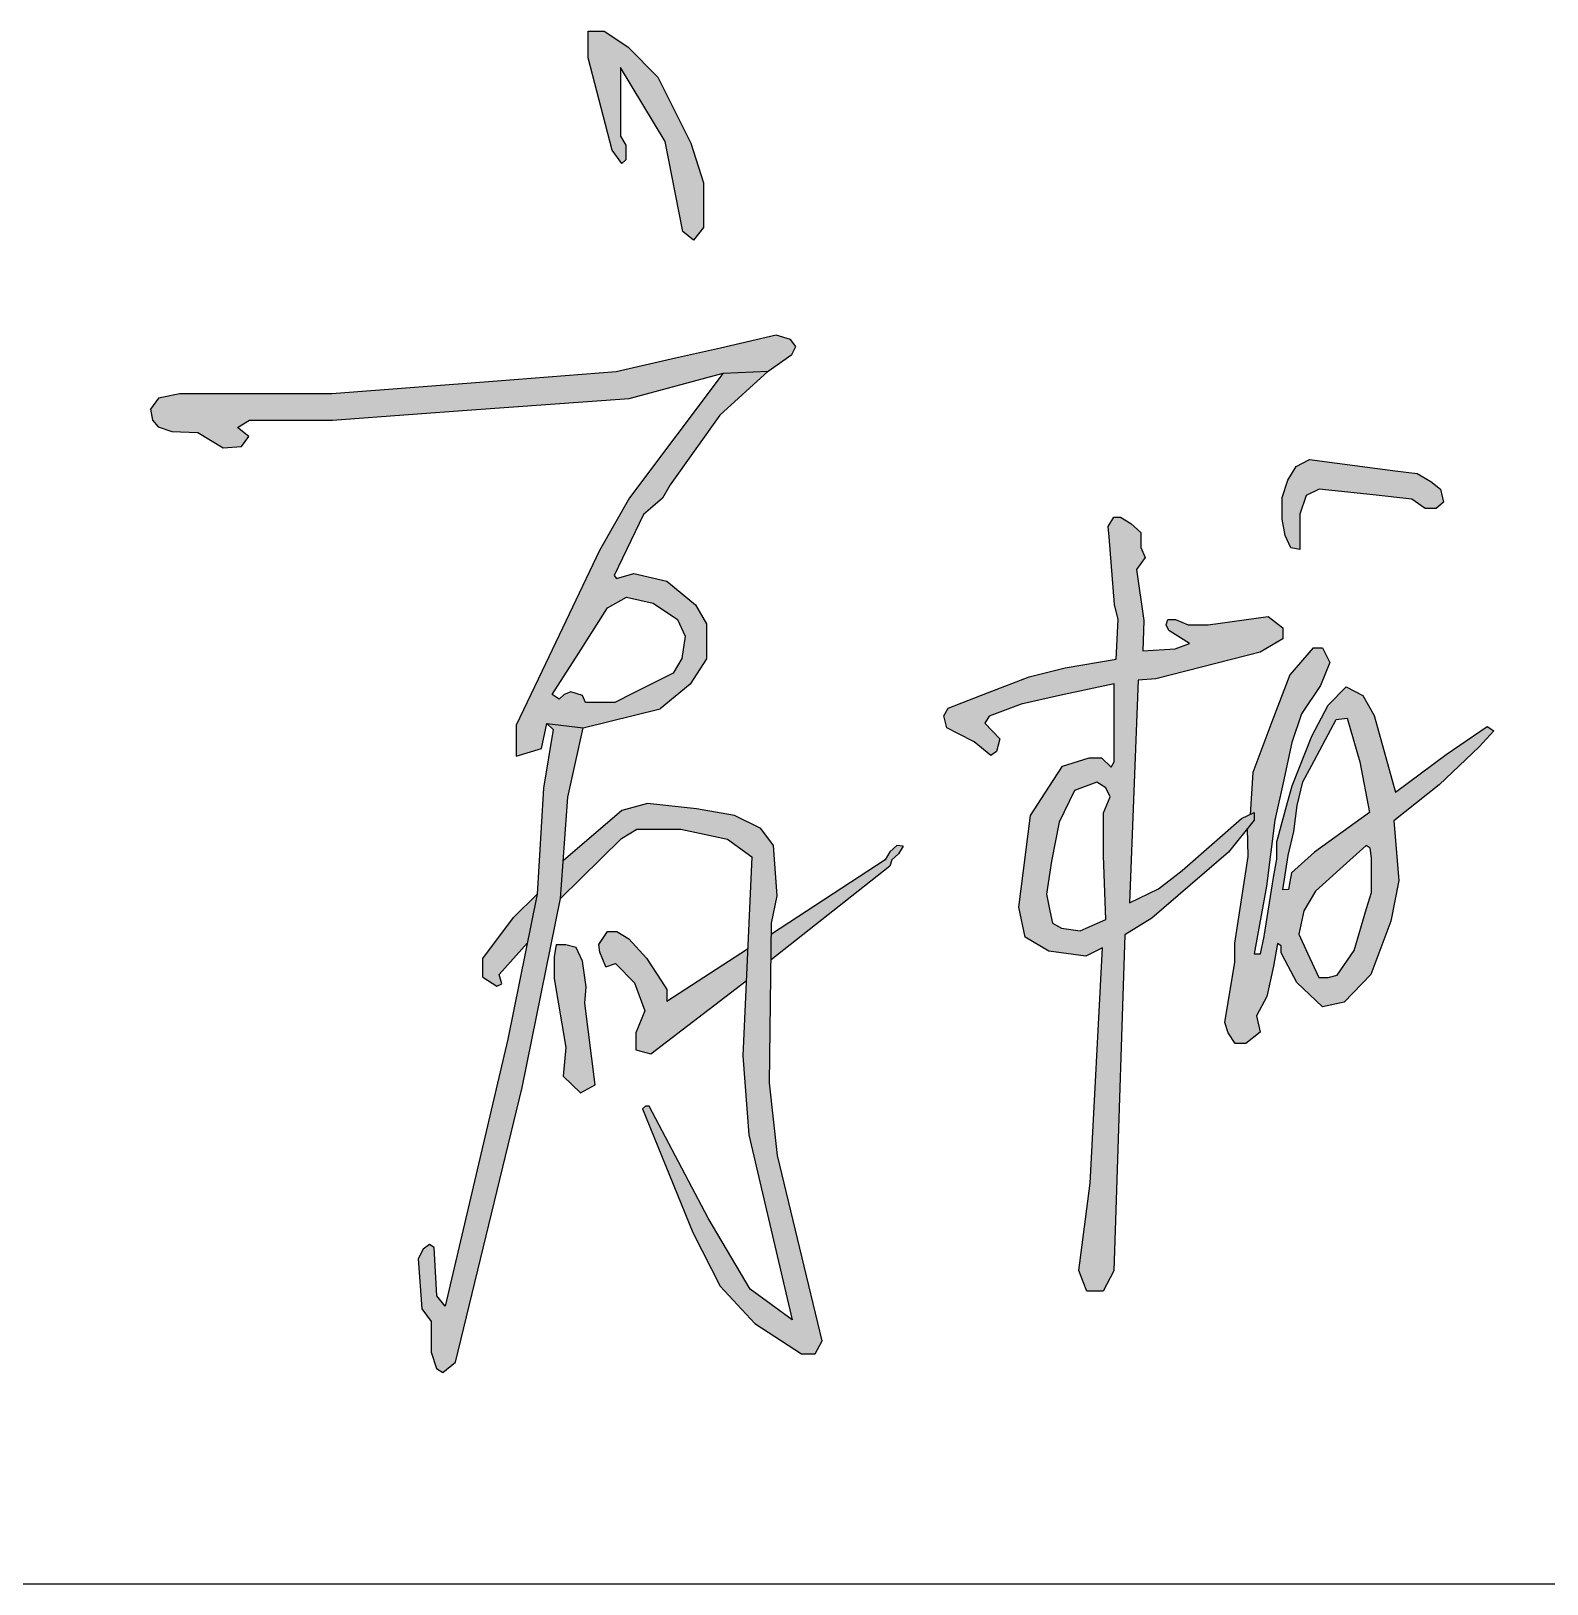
# Model space of a CAD drawing. Extents: x -417156 to 1571408, y 205758 to 1045562.
# Drawn here: x 1205350 to 1206962, y 910331 to 911983 of the extents above; entities that cross this region are included whole.
import ezdxf

# ---------------------------------------------------------------- set-up
doc = ezdxf.new("R2010")
doc.units = 0
doc.header["$LTSCALE"] = 1000
doc.header["$MEASUREMENT"] = 0
doc.layers.get('0').update_dxf_attribs({"linetype": 'CONTINUOUS'})
doc.layers.add('PUB_TITLE', color=4, linetype='CONTINUOUS')

msp = doc.modelspace()

# ---------------------------------------------------------------- hatches: boundary and pattern name
h = msp.add_hatch(color=256)
h.paths.add_polyline_path([(1205984.7, 911966), (1205959.5, 911982.6), (1205942.4, 911982.6), (1205942.4, 911954), (1205968, 911855.8), (1205978.3, 911841.7), (1205982.6, 911845.5), (1205982.6, 911851), (1205982.6, 911861.2), (1205977, 911871), (1205977, 911891.9), (1205977, 911943.9), (1206024.4, 911865.2), (1206043.1, 911769.4), (1206054.6, 911760.4), (1206065.4, 911773.8), (1206065.4, 911821.2), (1206051.8, 911863.5), (1206016.7, 911933.5)])
h.paths.add_polyline_path([(1206086, 911618.9), (1206133.9, 911620.9), (1206159.3, 911638.6), (1206163.3, 911647.3), (1206157.9, 911654.7), (1206142.6, 911659.1), (1206083.2, 911645.5), (1206035.4, 911634.6), (1205972.4, 911620.2), (1205845.9, 911610.4), (1205670, 911596.7), (1205508.1, 911596.7), (1205485.4, 911592.1), (1205477, 911580.6), (1205479, 911568.9), (1205485.2, 911561.6), (1205499.6, 911556.9), (1205527.4, 911555.7), (1205554.4, 911539.5), (1205573.9, 911540.9), (1205581.5, 911551.4), (1205569.7, 911560.9), (1205582.5, 911568.9), (1205670.5, 911568.9), (1205756.1, 911575.1), (1205814, 911579.3), (1205986.2, 911591.7)])
h.paths.add_polyline_path([(1206001.3, 911468.6), (1206008.9, 911475), (1206021.5, 911485.8), (1206029.9, 911500.2), (1206082.7, 911574.1), (1206133.9, 911620.9), (1206086, 911618.9), (1205986.6, 911486.3), (1205954.7, 911430.3), (1205897.2, 911309.6), (1205866, 911244.4), (1205866, 911211.5), (1205892.9, 911219.6), (1205898.5, 911246.2), (1205937.3, 911241.8), (1206019.2, 911261.9), (1206051, 911288.1), (1206068.4, 911315), (1206068.4, 911352.2), (1206056.8, 911372.5), (1206026.2, 911397.8), (1205991.3, 911405.7), (1205972.7, 911400.3), (1205970.2, 911403.7)])
h.paths.add_polyline_path([(1205983.4, 911380.5), (1206011.8, 911374.3), (1206037.5, 911356.7), (1206045.7, 911339.3), (1206042.3, 911315.5), (1206032.9, 911299.7), (1206012.5, 911289.5), (1205991, 911278.8), (1205970.8, 911268.7), (1205939.6, 911268.7), (1205936.7, 911276.1), (1205924.3, 911279.8), (1205916.9, 911277.2), (1205911.6, 911272.3), (1205904.3, 911277), (1205932.3, 911320.7), (1205963.3, 911369.2)], flags=16)
h.paths.add_polyline_path([(1205921, 911167.8), (1205937.3, 911241.8), (1205898.5, 911246.2), (1205905.2, 911239.8), (1205895.1, 911177.4), (1205888.3, 911064.7), (1205857.2, 910910.6), (1205790.6, 910626.5), (1205781.7, 910637.5), (1205778.7, 910688.9), (1205773.9, 910692.1), (1205767.1, 910687.3), (1205761.9, 910677), (1205765.5, 910623.7), (1205775.5, 910610.5), (1205775.5, 910577.7), (1205781.4, 910560.4), (1205787.9, 910556), (1205801.6, 910567.2), (1205872.4, 910859.2), (1205913, 911060)])
h.paths.add_polyline_path([(1206098.1, 911148.4), (1206057.8, 911155.7), (1206005.6, 911161.1), (1205978.2, 911153.8), (1205916, 911100.3), (1205913, 911060), (1205978, 911124), (1205994.5, 911133.9), (1206041, 911133.9), (1206090.6, 911123.1), (1206116.5, 911104.4), (1206107, 910892.9), (1206113.6, 910808.7), (1206159.4, 910612.1), (1206114.8, 910644.6), (1206070.2, 910720.4), (1206007.6, 910839.3), (1206003.7, 910839.5), (1206000.2, 910836.4), (1206054, 910704.9), (1206083, 910647.8), (1206119.8, 910608.1), (1206169.5, 910575.8), (1206183.9, 910575.8), (1206191.4, 910589.7), (1206144.1, 910786.9), (1206135.5, 910864.3), (1206137.7, 911034), (1206143.7, 911063.1), (1206139.8, 911116.6), (1206126.3, 911134.5)])
h.paths.add_polyline_path([(1205888.3, 911064.7), (1205863, 911040), (1205830.7, 910996.4), (1205830.7, 910976.4), (1205845.4, 910967.1), (1205850.8, 910969.5), (1205847.9, 910979.2), (1205859.9, 910992.7), (1205877.9, 911013)], flags=17)
h.paths.add_polyline_path([(1206110.6, 910972.5), (1206112.1, 911006.6), (1206026.3, 910950.9), (1206026.3, 910963.3), (1206020.7, 910972.1), (1206004.7, 910996.8), (1205985.9, 911017.3), (1205973, 911025.2), (1205963.3, 911025.2), (1205953.9, 911011.3), (1205954.8, 911003.1), (1205961.2, 910987.6), (1205971.5, 910991), (1205991.8, 910970.4), (1206003, 910940.7), (1205993.1, 910917.4), (1205993.1, 910899.3), (1206009.2, 910895)], flags=17)
h.paths.add_polyline_path([(1205939.1, 910948.9), (1205940.5, 910966.3), (1205936.5, 910993.4), (1205929.7, 911008), (1205918.9, 911011), (1205908.6, 911011), (1205906.4, 910998.6), (1205906.4, 910975), (1205918.8, 910901.7), (1205916.1, 910871.2), (1205934.4, 910853.6), (1205949.9, 910862.1)])
h.paths.add_polyline_path([(1206263.4, 911094.4), (1206265.6, 911101.2), (1206272.6, 911107.5), (1206277.5, 911115.7), (1206271, 911116.6), (1206263.6, 911109.9), (1206258.4, 911101.3), (1206137.5, 911022.2), (1206137.2, 910995)])
for color, points in [(250, [(1205984.7, 911966), (1205959.5, 911982.6), (1205942.4, 911982.6), (1205942.4, 911954), (1205968, 911855.8), (1205978.3, 911841.7), (1205982.6, 911845.5), (1205982.6, 911851), (1205982.6, 911861.2), (1205977, 911871), (1205977, 911891.9), (1205977, 911943.9), (1206024.4, 911865.2), (1206043.1, 911769.4), (1206054.6, 911760.4), (1206065.4, 911773.8), (1206065.4, 911821.2), (1206051.8, 911863.5), (1206016.7, 911933.5)]), (256, [(1205477, 911580.6), (1205479, 911568.9), (1205485.2, 911561.6), (1205499.6, 911556.9), (1205527.4, 911555.7), (1205554.4, 911539.5), (1205573.9, 911540.9), (1205581.5, 911551.4), (1205569.7, 911560.9), (1205582.5, 911568.9), (1205670.5, 911568.9), (1205756.1, 911575.1), (1205814, 911579.3), (1205986.2, 911591.7), (1206086, 911618.9), (1206133.9, 911620.9), (1206159.3, 911638.6), (1206163.3, 911647.3), (1206157.9, 911654.7), (1206142.6, 911659.1), (1206083.2, 911645.5), (1206035.4, 911634.6), (1205972.4, 911620.2), (1205845.9, 911610.4), (1205670, 911596.7), (1205508.1, 911596.7), (1205485.4, 911592.1)]), (250, [(1206838.9, 911503.6), (1206824.3, 911512), (1206800.8, 911515.1), (1206739.2, 911523.1), (1206709.8, 911527), (1206695.7, 911519.6), (1206686.7, 911504.9), (1206680.7, 911486.7), (1206680.7, 911463.4), (1206683.9, 911446.1), (1206689.8, 911432.9), (1206699.4, 911431.3), (1206699.4, 911451.6), (1206699.4, 911468.9), (1206706.1, 911488.6), (1206720, 911495.6), (1206777.6, 911489.3), (1206818.7, 911484.8), (1206832.8, 911474.9), (1206844.5, 911474.9), (1206852.3, 911481.5), (1206849, 911495.6)]), (256, [(1206680.7, 911463.4), (1206683.9, 911446.1), (1206689.8, 911432.9), (1206699.4, 911431.3), (1206699.4, 911451.6), (1206699.4, 911468.9), (1206706.1, 911488.6), (1206720, 911495.6), (1206777.6, 911489.3), (1206818.7, 911484.8), (1206832.8, 911474.9), (1206844.5, 911474.9), (1206852.3, 911481.5), (1206849, 911495.6), (1206838.9, 911503.6), (1206824.3, 911512), (1206800.8, 911515.1), (1206739.2, 911523.1), (1206709.8, 911527), (1206695.7, 911519.6), (1206686.7, 911504.9), (1206680.7, 911486.7)]), (256, [(1206137.5, 911022.2), (1206137.2, 910995), (1206263.4, 911094.4), (1206265.6, 911101.2), (1206272.6, 911107.5), (1206277.5, 911115.7), (1206271, 911116.6), (1206263.6, 911109.9), (1206258.4, 911101.3)])]:
    msp.add_hatch(color=color).paths.add_polyline_path(points)
h = msp.add_hatch(color=256)
h.paths.add_polyline_path([(1206525.9, 911410), (1206534.9, 911422.8), (1206530.4, 911433.3), (1206530.5, 911449.2), (1206519.6, 911458.8), (1206508.7, 911465.8), (1206501.7, 911465.8), (1206495.8, 911455.7), (1206496.7, 911444.7), (1206502.3, 911372.7), (1206506.2, 911356.9), (1206504.1, 911314.8), (1206450, 911305.6), (1206411.6, 911296), (1206367.4, 911278.9), (1206325.4, 911262.6), (1206320.7, 911254.5), (1206323.9, 911241.8), (1206336.4, 911235.4), (1206353.2, 911226.7), (1206370.8, 911212.3), (1206376.9, 911216.4), (1206380.5, 911229.9), (1206364.5, 911246.6), (1206369.2, 911254.2), (1206403.2, 911267), (1206444, 911275.9), (1206501.9, 911288.5), (1206501.9, 911205.4), (1206499, 911199.9), (1206488.4, 911209.8), (1206475.6, 911209.8), (1206447.2, 911201), (1206432.6, 911178.5), (1206413.2, 911148.3), (1206408.2, 911109.5), (1206400.7, 911050.8), (1206407.2, 911018.9), (1206432.6, 911004.1), (1206472, 910999), (1206489.6, 911007.8), (1206476.4, 910757.4), (1206464.5, 910664.6), (1206469.2, 910652.4), (1206472.9, 910642.5), (1206490.2, 910642.5), (1206501.7, 910664.4), (1206503.8, 910728.7), (1206513.3, 911021.6), (1206542.2, 911039.3), (1206623.8, 911109.6), (1206650.8, 911143.5), (1206650.8, 911151.5), (1206637.4, 911145.1), (1206574.4, 911090), (1206549.1, 911070.4), (1206518.3, 911055.5), (1206527.7, 911292.4), (1206546.3, 911293.9), (1206594.9, 911306.2), (1206657.4, 911322.1), (1206681.6, 911336.2), (1206681.6, 911347.9), (1206666, 911360.2), (1206640.4, 911356.6), (1206602, 911351.2), (1206580.8, 911351.2), (1206567.3, 911356.7), (1206559, 911356.7), (1206557.4, 911351.2), (1206560.1, 911345.2), (1206582, 911331.2), (1206566.8, 911325.7), (1206532.4, 911323.6), (1206533.7, 911355.9)])
h.paths.add_polyline_path([(1206483.7, 911183.8), (1206493, 911177.7), (1206497.9, 911168.4), (1206490.6, 911151.3), (1206490.6, 911105.4), (1206493, 911037.9), (1206472.4, 911028.7), (1206465.8, 911025.9), (1206445.9, 911028.7), (1206436.4, 911034), (1206433.7, 911047.2), (1206430.1, 911064.8), (1206435.3, 911099.7), (1206443.4, 911141.5), (1206459.7, 911174.9)], flags=16)
h.paths.add_polyline_path([(1206838.9, 911503.6), (1206824.3, 911512), (1206800.8, 911515.1), (1206739.2, 911523.1), (1206709.8, 911527), (1206695.7, 911519.6), (1206686.7, 911504.9), (1206680.7, 911486.7), (1206680.7, 911463.4), (1206683.9, 911446.1), (1206689.8, 911432.9), (1206699.4, 911431.3), (1206699.4, 911451.6), (1206699.4, 911468.9), (1206706.1, 911488.6), (1206720, 911495.6), (1206777.6, 911489.3), (1206818.7, 911484.8), (1206832.8, 911474.9), (1206844.5, 911474.9), (1206852.3, 911481.5), (1206849, 911495.6)])
h.paths.add_polyline_path([(1206691.1, 911226), (1206701.4, 911256.5), (1206721.6, 911286.5), (1206731.4, 911311.1), (1206723.8, 911326.7), (1206713.8, 911326.7), (1206688.8, 911298.1), (1206669.9, 911248.2), (1206649.5, 911194.2), (1206646.7, 911149.5), (1206650.8, 911151.5), (1206650.8, 911143.5), (1206644, 911135), (1206644.6, 911105), (1206630.3, 911012.5), (1206630.3, 910992.5), (1206619.9, 910928.4), (1206623.3, 910917.4), (1206630.7, 910906.1), (1206642.1, 910906.1), (1206657.5, 910918), (1206653.4, 910935.5), (1206664.3, 910955.9), (1206671.6, 910988.1), (1206675.7, 911012.2), (1206679.5, 911009.7), (1206679.5, 911002.6), (1206680.7, 911000.3), (1206696.2, 910971), (1206723.6, 910944.8), (1206746.6, 910950), (1206775, 910979.4), (1206796.4, 911036.1), (1206804.9, 911079.4), (1206799.5, 911142.8), (1206847.8, 911180.9), (1206890.2, 911221.4), (1206906, 911238.3), (1206898.7, 911243.1), (1206855, 911213.4), (1206801.1, 911173.2), (1206799.1, 911180.6), (1206778.7, 911254.6), (1206766.4, 911276.2), (1206748.8, 911285.4), (1206729.5, 911265.8), (1206712.4, 911232.8), (1206691.3, 911180), (1206686.4, 911162.3), (1206674.9, 911120.6), (1206674.9, 911101.9), (1206671.6, 911082.4), (1206661.6, 911019.7), (1206657.8, 911001.5), (1206650.9, 911001.5), (1206664.2, 911073.4), (1206673, 911143.6), (1206681.7, 911183)])
h.paths.add_polyline_path([(1206714.6, 911206.6), (1206726.8, 911229.3), (1206738.1, 911250.6), (1206750, 911252.1), (1206763.3, 911205.5), (1206773.5, 911151.6), (1206715.2, 911109.5), (1206690.6, 911087.3), (1206689, 911077.9), (1206687.5, 911069.9), (1206681.6, 911069.4), (1206687, 911105.9), (1206693.2, 911131.4), (1206696.6, 911158.9), (1206702.7, 911184.2)], flags=16)
h.paths.add_polyline_path([(1206769.9, 911116.5), (1206774.3, 911113.6), (1206775.7, 911103.4), (1206775.7, 911066.4), (1206770.6, 911049.7), (1206757.2, 911004.8), (1206739.1, 910978.8), (1206729.5, 910976.1), (1206719.9, 910976.1), (1206707.8, 911002.1), (1206698.6, 911022.1), (1206703.6, 911047), (1206716.2, 911068.1), (1206741.9, 911091.2)], flags=16)
h.paths.add_polyline_path([(1207201.3, 911722.6), (1207255, 911719.7), (1207280.1, 911713.4), (1207316.9, 911710.3), (1207345.5, 911707.8), (1207371.5, 911701.9), (1207415.8, 911697.3), (1207466.2, 911692.1), (1207528.8, 911692.1), (1207565.8, 911696), (1207580.5, 911690.3), (1207607.5, 911696), (1207617.1, 911699.5), (1207624.2, 911706.1), (1207624.2, 911713.8), (1207615.4, 911720.1), (1207607.6, 911722.8), (1207514, 911719.1), (1207493.4, 911718.3), (1207481.1, 911716.1), (1207334.1, 911735.6), (1207303.2, 911735.6), (1207264.4, 911747.4), (1207228.6, 911747.4), (1207204.5, 911750.1), (1207170.1, 911744.9), (1207143.6, 911734.9), (1207128.1, 911722.7), (1207114.6, 911720.9), (1207105.9, 911707.5), (1207098.8, 911696.9), (1207098.8, 911677.9), (1207105.2, 911668.1), (1207114.6, 911664), (1207126.3, 911666.9), (1207135.6, 911692.3), (1207153.8, 911706.5), (1207179.2, 911716.3)])
h.paths.add_polyline_path([(1207186.5, 911429.7), (1207169.2, 911447.7), (1207150.5, 911447.7), (1207145, 911440.1), (1207163, 911407.2), (1207172, 911394.8), (1207175.7, 911380.7), (1207181.7, 911370.2), (1207189.2, 911370.9), (1207195, 911376), (1207197, 911395)])
h.paths.add_polyline_path([(1207370.2, 911546.9), (1207384.1, 911549.5), (1207389.4, 911554.3), (1207389.7, 911560.7), (1207380.1, 911578.4), (1207368.2, 911584.7), (1207351.2, 911580), (1207343, 911566.5), (1207294.5, 911311.6), (1207281.2, 911172.7), (1207270, 911158), (1207270, 911136.4), (1207278.8, 911126.7), (1207291.4, 911130.6), (1207309.2, 911140.3), (1207338.2, 911162.1), (1207346.6, 911182.1), (1207370.4, 911212.8), (1207371, 911230.8), (1207378.5, 911239.2), (1207378.5, 911210.9), (1207375.2, 911181.9), (1207368.6, 911146.2), (1207365.3, 911065.8), (1207367.3, 910974.5), (1207356.1, 910979.5), (1207350.3, 910963.8), (1207361.5, 910942.7), (1207361.5, 910919.1), (1207365.1, 910902), (1207373.7, 910894.1), (1207375.8, 910888.1), (1207385.9, 910888.1), (1207394.4, 910891.8), (1207397.7, 910902.5), (1207397.3, 910939.1), (1207391.6, 910952.1), (1207391.6, 911008.4), (1207396.2, 911062), (1207394.4, 911139.9), (1207401.7, 911167.7), (1207403.4, 911174.3), (1207403.4, 911186.1), (1207406, 911220.3), (1207405.1, 911251.5), (1207413.8, 911287.7), (1207447.9, 911335.6), (1207489.2, 911382.9), (1207518.5, 911405.2), (1207531.4, 911418.4), (1207533, 911427.4), (1207530.7, 911439), (1207503.4, 911444.4), (1207476.5, 911444.4), (1207410.3, 911446.9), (1207381.6, 911436.3), (1207357.9, 911431.6), (1207342.7, 911431.6), (1207342.7, 911440.9)])
h.paths.add_polyline_path([(1207343.4, 911406.2), (1207391.6, 911405.4), (1207396.7, 911396.8), (1207402.1, 911396.8), (1207417.5, 911396.8), (1207406.4, 911409), (1207411.7, 911422.9), (1207482.6, 911419.4), (1207486.8, 911412.9), (1207464.7, 911387.8), (1207454.4, 911383.1), (1207438.6, 911367.7), (1207422.1, 911345), (1207418.1, 911345), (1207416.5, 911353.5), (1207422.6, 911360.8), (1207422.6, 911368.9), (1207410, 911377.5), (1207395, 911376.1), (1207389.2, 911361), (1207391.8, 911343.9), (1207388.5, 911293.3), (1207369.5, 911260.3), (1207338.9, 911207.2), (1207309.2, 911170.8), (1207303.4, 911172.4), (1207309.9, 911188.8), (1207309, 911211.3), (1207314.5, 911218), (1207315, 911238.5), (1207313.4, 911253.7), (1207322, 911263.8), (1207322, 911288.7), (1207324.6, 911325.1), (1207336.3, 911396.3)], flags=16)
h.paths.add_polyline_path([(1207179.3, 911171.3), (1207164.6, 911186.5), (1207164.6, 911202.9), (1207171.4, 911226.2), (1207173.5, 911228.8), (1207183.4, 911228.8), (1207187.7, 911239.7), (1207183.2, 911254.2), (1207175.7, 911258.7), (1207141.7, 911245.1), (1207136.6, 911229.3), (1207133.6, 911201.2), (1207137.4, 911178.2), (1207167.1, 911146.7), (1207186.1, 911136.5), (1207208.6, 911128.5), (1207236.5, 911118.6), (1207257.9, 911114.1), (1207255.5, 911105.2), (1207168.4, 910984.3), (1207129.3, 910929.9), (1207101.6, 910880.4), (1207070.2, 910824.3), (1207070.2, 910795.4), (1207076.6, 910776.2), (1207100.1, 910770.5), (1207141, 910770.5), (1207192.8, 910770.5), (1207238.5, 910770.5), (1207316.8, 910783.4), (1207342.9, 910787.8), (1207398.1, 910787.8), (1207470.7, 910787.8), (1207523.5, 910799.7), (1207575.9, 910799.7), (1207586.9, 910810.2), (1207592.5, 910815.6), (1207592.5, 910832.8), (1207567.7, 910832.8), (1207537.9, 910826.6), (1207495.6, 910826.6), (1207444.7, 910815.5), (1207413.3, 910818.9), (1207381, 910812.2), (1207336.9, 910816), (1207304.2, 910806.1), (1207235.7, 910795.9), (1207176.7, 910793.6), (1207144.4, 910797.4), (1207125.9, 910802.5), (1207107.6, 910798.5), (1207099.8, 910804.8), (1207099.8, 910820.3), (1207134.3, 910880.9), (1207169.8, 910943.1), (1207246.3, 911043.5), (1207272.5, 911088), (1207280.3, 911113.4), (1207271.9, 911126.5), (1207253.1, 911137.2), (1207238, 911145.9), (1207223.9, 911153.9), (1207202, 911153.9)])
h.paths.add_polyline_path([(1207757.3, 910877.2), (1207748.6, 910883.8), (1207738, 910883.8), (1207728.4, 910872.7), (1207728.4, 910861.6), (1207734.9, 910850.7), (1207747.5, 910850.7), (1207759.9, 910862.7)])
h = msp.add_hatch(color=250)
h.paths.add_polyline_path([(1205814, 911579.3), (1205986.2, 911591.7), (1206086, 911618.9), (1206133.9, 911620.9), (1206159.3, 911638.6), (1206163.3, 911647.3), (1206157.9, 911654.7), (1206142.6, 911659.1), (1206083.2, 911645.5), (1206035.4, 911634.6), (1205972.4, 911620.2), (1205845.9, 911610.4), (1205670, 911596.7), (1205508.1, 911596.7), (1205485.4, 911592.1), (1205477, 911580.6), (1205479, 911568.9), (1205485.2, 911561.6), (1205499.6, 911556.9), (1205527.4, 911555.7), (1205554.4, 911539.5), (1205573.9, 911540.9), (1205581.5, 911551.4), (1205569.7, 911560.9), (1205582.5, 911568.9), (1205670.5, 911568.9), (1205756.1, 911575.1)])
h.paths.add_polyline_path([(1206082.7, 911574.1), (1206133.9, 911620.9), (1206086, 911618.9), (1205986.6, 911486.3), (1205954.7, 911430.3), (1205897.2, 911309.6), (1205866, 911244.4), (1205866, 911211.5), (1205892.9, 911219.6), (1205898.5, 911246.2), (1205937.3, 911241.8), (1206019.2, 911261.9), (1206051, 911288.1), (1206068.4, 911315), (1206068.4, 911352.2), (1206056.8, 911372.5), (1206026.2, 911397.8), (1205991.3, 911405.7), (1205972.7, 911400.3), (1205970.2, 911403.7), (1206001.3, 911468.6), (1206008.9, 911475), (1206021.5, 911485.8), (1206029.9, 911500.2)])
h.paths.add_polyline_path([(1206011.8, 911374.3), (1206037.5, 911356.7), (1206045.7, 911339.3), (1206042.3, 911315.5), (1206032.9, 911299.7), (1206012.5, 911289.5), (1205991, 911278.8), (1205970.8, 911268.7), (1205939.6, 911268.7), (1205936.7, 911276.1), (1205924.3, 911279.8), (1205916.9, 911277.2), (1205911.6, 911272.3), (1205904.3, 911277), (1205932.3, 911320.7), (1205963.3, 911369.2), (1205983.4, 911380.5)], flags=16)
h.paths.add_polyline_path([(1205937.3, 911241.8), (1205898.5, 911246.2), (1205905.2, 911239.8), (1205895.1, 911177.4), (1205888.3, 911064.7), (1205857.2, 910910.6), (1205790.6, 910626.5), (1205781.7, 910637.5), (1205778.7, 910688.9), (1205773.9, 910692.1), (1205767.1, 910687.3), (1205761.9, 910677), (1205765.5, 910623.7), (1205775.5, 910610.5), (1205775.5, 910577.7), (1205781.4, 910560.4), (1205787.9, 910556), (1205801.6, 910567.2), (1205872.4, 910859.2), (1205913, 911060), (1205921, 911167.8)])
h.paths.add_polyline_path([(1205888.3, 911064.7), (1205863, 911040), (1205830.7, 910996.4), (1205830.7, 910976.4), (1205845.4, 910967.1), (1205850.8, 910969.5), (1205847.9, 910979.2), (1205859.9, 910992.7), (1205877.9, 911013)], flags=17)
h.paths.add_polyline_path([(1206098.1, 911148.4), (1206057.8, 911155.7), (1206005.6, 911161.1), (1205978.2, 911153.8), (1205916, 911100.3), (1205913, 911060), (1205978, 911124), (1205994.5, 911133.9), (1206041, 911133.9), (1206090.6, 911123.1), (1206116.5, 911104.4), (1206107, 910892.9), (1206113.6, 910808.7), (1206159.4, 910612.1), (1206114.8, 910644.6), (1206070.2, 910720.4), (1206007.6, 910839.3), (1206003.7, 910839.5), (1206000.2, 910836.4), (1206054, 910704.9), (1206083, 910647.8), (1206119.8, 910608.1), (1206169.5, 910575.8), (1206183.9, 910575.8), (1206191.4, 910589.7), (1206144.1, 910786.9), (1206135.5, 910864.3), (1206137.7, 911034), (1206143.7, 911063.1), (1206139.8, 911116.6), (1206126.3, 911134.5)])
h.paths.add_polyline_path([(1206020.7, 910972.1), (1206004.7, 910996.8), (1205985.9, 911017.3), (1205973, 911025.2), (1205963.3, 911025.2), (1205953.9, 911011.3), (1205954.8, 911003.1), (1205961.2, 910987.6), (1205971.5, 910991), (1205991.8, 910970.4), (1206003, 910940.7), (1205993.1, 910917.4), (1205993.1, 910899.3), (1206009.2, 910895), (1206110.6, 910972.5), (1206112.1, 911006.6), (1206026.3, 910950.9), (1206026.3, 910963.3)], flags=17)
h.paths.add_polyline_path([(1206263.4, 911094.4), (1206265.6, 911101.2), (1206272.6, 911107.5), (1206277.5, 911115.7), (1206271, 911116.6), (1206263.6, 911109.9), (1206258.4, 911101.3), (1206137.5, 911022.2), (1206137.2, 910995)])
h.paths.add_polyline_path([(1205940.5, 910966.3), (1205936.5, 910993.4), (1205929.7, 911008), (1205918.9, 911011), (1205908.6, 911011), (1205906.4, 910998.6), (1205906.4, 910975), (1205918.8, 910901.7), (1205916.1, 910871.2), (1205934.4, 910853.6), (1205949.9, 910862.1), (1205939.1, 910948.9)])
h = msp.add_hatch(color=256)
h.paths.add_polyline_path([(1205970.2, 911403.7), (1206001.3, 911468.6), (1206008.9, 911475), (1206021.5, 911485.8), (1206029.9, 911500.2), (1206082.7, 911574.1), (1206133.9, 911620.9), (1206086, 911618.9), (1205986.6, 911486.3), (1205954.7, 911430.3), (1205897.2, 911309.6), (1205866, 911244.4), (1205866, 911211.5), (1205892.9, 911219.6), (1205898.5, 911246.2), (1205937.3, 911241.8), (1206019.2, 911261.9), (1206051, 911288.1), (1206068.4, 911315), (1206068.4, 911352.2), (1206056.8, 911372.5), (1206026.2, 911397.8), (1205991.3, 911405.7), (1205972.7, 911400.3)])
h.paths.add_polyline_path([(1205983.4, 911380.5), (1206011.8, 911374.3), (1206037.5, 911356.7), (1206045.7, 911339.3), (1206042.3, 911315.5), (1206032.9, 911299.7), (1206012.5, 911289.5), (1205991, 911278.8), (1205970.8, 911268.7), (1205939.6, 911268.7), (1205936.7, 911276.1), (1205924.3, 911279.8), (1205916.9, 911277.2), (1205911.6, 911272.3), (1205904.3, 911277), (1205932.3, 911320.7), (1205963.3, 911369.2)], flags=16)
h.paths.add_polyline_path([(1205937.3, 911241.8), (1205898.5, 911246.2), (1205905.2, 911239.8), (1205895.1, 911177.4), (1205888.3, 911064.7), (1205857.2, 910910.6), (1205790.6, 910626.5), (1205781.7, 910637.5), (1205778.7, 910688.9), (1205773.9, 910692.1), (1205767.1, 910687.3), (1205761.9, 910677), (1205765.5, 910623.7), (1205775.5, 910610.5), (1205775.5, 910577.7), (1205781.4, 910560.4), (1205787.9, 910556), (1205801.6, 910567.2), (1205872.4, 910859.2), (1205913, 911060), (1205921, 911167.8)])
h.paths.add_polyline_path([(1205978, 911124), (1205994.5, 911133.9), (1206041, 911133.9), (1206090.6, 911123.1), (1206116.5, 911104.4), (1206107, 910892.9), (1206113.6, 910808.7), (1206159.4, 910612.1), (1206114.8, 910644.6), (1206070.2, 910720.4), (1206007.6, 910839.3), (1206003.7, 910839.5), (1206000.2, 910836.4), (1206054, 910704.9), (1206083, 910647.8), (1206119.8, 910608.1), (1206169.5, 910575.8), (1206183.9, 910575.8), (1206191.4, 910589.7), (1206144.1, 910786.9), (1206135.5, 910864.3), (1206137.7, 911034), (1206143.7, 911063.1), (1206139.8, 911116.6), (1206126.3, 911134.5), (1206098.1, 911148.4), (1206057.8, 911155.7), (1206005.6, 911161.1), (1205978.2, 911153.8), (1205916, 911100.3), (1205913, 911060)])
h.paths.add_polyline_path([(1205888.3, 911064.7), (1205863, 911040), (1205830.7, 910996.4), (1205830.7, 910976.4), (1205845.4, 910967.1), (1205850.8, 910969.5), (1205847.9, 910979.2), (1205859.9, 910992.7), (1205877.9, 911013)], flags=17)
h.paths.add_polyline_path([(1205939.1, 910948.9), (1205940.5, 910966.3), (1205936.5, 910993.4), (1205929.7, 911008), (1205918.9, 911011), (1205908.6, 911011), (1205906.4, 910998.6), (1205906.4, 910975), (1205918.8, 910901.7), (1205916.1, 910871.2), (1205934.4, 910853.6), (1205949.9, 910862.1)])
h.paths.add_polyline_path([(1206110.6, 910972.5), (1206112.1, 911006.6), (1206026.3, 910950.9), (1206026.3, 910963.3), (1206020.7, 910972.1), (1206004.7, 910996.8), (1205985.9, 911017.3), (1205973, 911025.2), (1205963.3, 911025.2), (1205953.9, 911011.3), (1205954.8, 911003.1), (1205961.2, 910987.6), (1205971.5, 910991), (1205991.8, 910970.4), (1206003, 910940.7), (1205993.1, 910917.4), (1205993.1, 910899.3), (1206009.2, 910895)], flags=17)
h = msp.add_hatch(color=256)
h.paths.add_polyline_path([(1206680.7, 911463.4), (1206683.9, 911446.1), (1206689.8, 911432.9), (1206699.4, 911431.3), (1206699.4, 911451.6), (1206699.4, 911468.9), (1206706.1, 911488.6), (1206720, 911495.6), (1206777.6, 911489.3), (1206818.7, 911484.8), (1206832.8, 911474.9), (1206844.5, 911474.9), (1206852.3, 911481.5), (1206849, 911495.6), (1206838.9, 911503.6), (1206824.3, 911512), (1206800.8, 911515.1), (1206739.2, 911523.1), (1206709.8, 911527), (1206695.7, 911519.6), (1206686.7, 911504.9), (1206680.7, 911486.7)])
h.paths.add_polyline_path([(1206630.3, 910992.5), (1206619.9, 910928.4), (1206623.3, 910917.4), (1206630.7, 910906.1), (1206642.1, 910906.1), (1206657.5, 910918), (1206653.4, 910935.5), (1206664.3, 910955.9), (1206671.6, 910988.1), (1206675.7, 911012.2), (1206679.5, 911009.7), (1206679.5, 911002.6), (1206680.7, 911000.3), (1206696.2, 910971), (1206723.6, 910944.8), (1206746.6, 910950), (1206775, 910979.4), (1206796.4, 911036.1), (1206804.9, 911079.4), (1206799.5, 911142.8), (1206847.8, 911180.9), (1206890.2, 911221.4), (1206906, 911238.3), (1206898.7, 911243.1), (1206855, 911213.4), (1206801.1, 911173.2), (1206799.1, 911180.6), (1206778.7, 911254.6), (1206766.4, 911276.2), (1206748.8, 911285.4), (1206729.5, 911265.8), (1206712.4, 911232.8), (1206691.3, 911180), (1206686.4, 911162.3), (1206674.9, 911120.6), (1206674.9, 911101.9), (1206671.6, 911082.4), (1206661.6, 911019.7), (1206657.8, 911001.5), (1206650.9, 911001.5), (1206664.2, 911073.4), (1206673, 911143.6), (1206681.7, 911183), (1206691.1, 911226), (1206701.4, 911256.5), (1206721.6, 911286.5), (1206731.4, 911311.1), (1206723.8, 911326.7), (1206713.8, 911326.7), (1206688.8, 911298.1), (1206669.9, 911248.2), (1206649.5, 911194.2), (1206646.7, 911149.5), (1206650.8, 911151.5), (1206650.8, 911143.5), (1206644, 911135), (1206644.6, 911105), (1206630.3, 911012.5)])
h.paths.add_polyline_path([(1206681.6, 911069.4), (1206687, 911105.9), (1206693.2, 911131.4), (1206696.6, 911158.9), (1206702.7, 911184.2), (1206714.6, 911206.6), (1206726.8, 911229.3), (1206738.1, 911250.6), (1206750, 911252.1), (1206763.3, 911205.5), (1206773.5, 911151.6), (1206715.2, 911109.5), (1206690.6, 911087.3), (1206689, 911077.9), (1206687.5, 911069.9)], flags=16)
h.paths.add_polyline_path([(1206698.6, 911022.1), (1206703.6, 911047), (1206716.2, 911068.1), (1206741.9, 911091.2), (1206773.5, 911119.6), (1206775.7, 911103.4), (1206775.7, 911066.4), (1206770.6, 911049.7), (1206757.2, 911004.8), (1206737.1, 910976.1), (1206719.9, 910976.1), (1206707.8, 911002.1)], flags=16)
h = msp.add_hatch(color=250)
h.paths.add_polyline_path([(1206525.9, 911410), (1206534.9, 911422.8), (1206530.4, 911433.3), (1206530.5, 911449.2), (1206519.6, 911458.8), (1206508.7, 911465.8), (1206501.7, 911465.8), (1206495.8, 911455.7), (1206496.7, 911444.7), (1206502.3, 911372.7), (1206506.2, 911356.9), (1206504.1, 911314.8), (1206450, 911305.6), (1206411.6, 911296), (1206367.4, 911278.9), (1206325.4, 911262.6), (1206320.7, 911254.5), (1206323.9, 911241.8), (1206336.4, 911235.4), (1206353.2, 911226.7), (1206370.8, 911212.3), (1206376.9, 911216.4), (1206380.5, 911229.9), (1206364.5, 911246.6), (1206369.2, 911254.2), (1206403.2, 911267), (1206444, 911275.9), (1206501.9, 911288.5), (1206501.9, 911205.4), (1206499, 911199.9), (1206488.4, 911209.8), (1206475.6, 911209.8), (1206447.2, 911201), (1206432.6, 911178.5), (1206413.2, 911148.3), (1206408.2, 911109.5), (1206400.7, 911050.8), (1206407.2, 911018.9), (1206432.6, 911004.1), (1206472, 910999), (1206489.6, 911007.8), (1206476.4, 910757.4), (1206464.5, 910664.6), (1206469.2, 910652.4), (1206472.9, 910642.5), (1206490.2, 910642.5), (1206501.7, 910664.4), (1206503.8, 910728.7), (1206513.3, 911021.6), (1206542.2, 911039.3), (1206623.8, 911109.6), (1206650.8, 911143.5), (1206650.8, 911151.5), (1206637.4, 911145.1), (1206574.4, 911090), (1206549.1, 911070.4), (1206518.3, 911055.5), (1206527.7, 911292.4), (1206546.3, 911293.9), (1206594.9, 911306.2), (1206657.4, 911322.1), (1206681.6, 911336.2), (1206681.6, 911347.9), (1206666, 911360.2), (1206640.4, 911356.6), (1206602, 911351.2), (1206580.8, 911351.2), (1206567.3, 911356.7), (1206559, 911356.7), (1206557.4, 911351.2), (1206560.1, 911345.2), (1206582, 911331.2), (1206566.8, 911325.7), (1206532.4, 911323.6), (1206533.7, 911355.9)])
h.paths.add_polyline_path([(1206483.7, 911183.8), (1206493, 911177.7), (1206497.9, 911168.4), (1206490.6, 911151.3), (1206490.6, 911105.4), (1206493, 911037.9), (1206472.4, 911028.7), (1206465.8, 911025.9), (1206445.9, 911028.7), (1206436.4, 911034), (1206433.7, 911047.2), (1206430.1, 911064.8), (1206435.3, 911099.7), (1206443.4, 911141.5), (1206459.7, 911174.9)], flags=16)
h = msp.add_hatch(color=250)
h.paths.add_polyline_path([(1206691.1, 911226), (1206701.4, 911256.5), (1206721.6, 911286.5), (1206731.4, 911311.1), (1206723.8, 911326.7), (1206713.8, 911326.7), (1206688.8, 911298.1), (1206669.9, 911248.2), (1206649.5, 911194.2), (1206646.7, 911149.5), (1206650.8, 911151.5), (1206650.8, 911143.5), (1206644, 911135), (1206644.6, 911105), (1206630.3, 911012.5), (1206630.3, 910992.5), (1206619.9, 910928.4), (1206623.3, 910917.4), (1206630.7, 910906.1), (1206642.1, 910906.1), (1206657.5, 910918), (1206653.4, 910935.5), (1206664.3, 910955.9), (1206671.6, 910988.1), (1206675.7, 911012.2), (1206679.5, 911009.7), (1206679.5, 911002.6), (1206680.7, 911000.3), (1206696.2, 910971), (1206723.6, 910944.8), (1206746.6, 910950), (1206775, 910979.4), (1206796.4, 911036.1), (1206804.9, 911079.4), (1206799.5, 911142.8), (1206847.8, 911180.9), (1206890.2, 911221.4), (1206906, 911238.3), (1206898.7, 911243.1), (1206855, 911213.4), (1206801.1, 911173.2), (1206799.1, 911180.6), (1206778.7, 911254.6), (1206766.4, 911276.2), (1206748.8, 911285.4), (1206729.5, 911265.8), (1206712.4, 911232.8), (1206691.3, 911180), (1206686.4, 911162.3), (1206674.9, 911120.6), (1206674.9, 911101.9), (1206671.6, 911082.4), (1206661.6, 911019.7), (1206657.8, 911001.5), (1206650.9, 911001.5), (1206664.2, 911073.4), (1206673, 911143.6), (1206681.7, 911183)])
h.paths.add_polyline_path([(1206714.6, 911206.6), (1206726.8, 911229.3), (1206738.1, 911250.6), (1206750, 911252.1), (1206763.3, 911205.5), (1206773.5, 911151.6), (1206715.2, 911109.5), (1206690.6, 911087.3), (1206689, 911077.9), (1206687.5, 911069.9), (1206681.6, 911069.4), (1206687, 911105.9), (1206693.2, 911131.4), (1206696.6, 911158.9), (1206702.7, 911184.2)], flags=16)
h.paths.add_polyline_path([(1206769.9, 911116.5), (1206774.3, 911113.6), (1206775.7, 911103.4), (1206775.7, 911066.4), (1206770.6, 911049.7), (1206757.2, 911004.8), (1206739.1, 910978.8), (1206729.5, 910976.1), (1206719.9, 910976.1), (1206707.8, 911002.1), (1206698.6, 911022.1), (1206703.6, 911047), (1206716.2, 911068.1), (1206741.9, 911091.2)], flags=16)

# ---------------------------------------------------------------- linework, layer by layer
for p, q in [((1205942.4, 911954), (1205942.4, 911982.6)), ((1205942.4, 911982.6), (1205959.5, 911982.6)), ((1205959.5, 911982.6), (1205984.7, 911966)), ((1205968, 911855.8), (1205942.4, 911954)), ((1205984.7, 911966), (1206016.7, 911933.5)), ((1206024.4, 911865.2), (1205977, 911943.9)), ((1205977, 911943.9), (1205977, 911891.9)), ((1206016.7, 911933.5), (1206051.8, 911863.5)), ((1205977, 911891.9), (1205977, 911871)), ((1205977, 911871), (1205982.6, 911861.2)), ((1205978.3, 911841.7), (1205968, 911855.8)), ((1205982.6, 911861.2), (1205982.6, 911851)), ((1206043.1, 911769.4), (1206024.4, 911865.2)), ((1206051.8, 911863.5), (1206065.4, 911821.2)), ((1205982.6, 911845.5), (1205978.3, 911841.7)), ((1205982.6, 911851), (1205982.6, 911845.5)), ((1206065.4, 911821.2), (1206065.4, 911773.8)), ((1206065.4, 911773.8), (1206054.6, 911760.4)), ((1206054.6, 911760.4), (1206043.1, 911769.4)), ((1206142.6, 911659.1), (1206083.2, 911645.5)), ((1206157.9, 911654.7), (1206142.6, 911659.1)), ((1206163.3, 911647.3), (1206157.9, 911654.7)), ((1206083.2, 911645.5), (1206035.4, 911634.6)), ((1206133.9, 911620.9), (1206159.3, 911638.6)), ((1206159.3, 911638.6), (1206163.3, 911647.3)), ((1206035.4, 911634.6), (1205972.4, 911620.2)), ((1205845.9, 911610.4), (1205670, 911596.7)), ((1205972.4, 911620.2), (1205845.9, 911610.4)), ((1205986.2, 911591.7), (1206086, 911618.9)), ((1206086, 911618.9), (1205986.6, 911486.3)), ((1206133.9, 911620.9), (1206082.7, 911574.1)), ((1206086, 911618.9), (1206133.9, 911620.9)), ((1205485.4, 911592.1), (1205477, 911580.6)), ((1205508.1, 911596.7), (1205485.4, 911592.1)), ((1205670, 911596.7), (1205508.1, 911596.7)), ((1205814, 911579.3), (1205986.2, 911591.7)), ((1205477, 911580.6), (1205479, 911568.9)), ((1205670.5, 911568.9), (1205756.1, 911575.1)), ((1205756.1, 911575.1), (1205814, 911579.3)), ((1206082.7, 911574.1), (1206029.9, 911500.2)), ((1205479, 911568.9), (1205485.2, 911561.6)), ((1205485.2, 911561.6), (1205499.6, 911556.9)), ((1205499.6, 911556.9), (1205527.4, 911555.7)), ((1205527.4, 911555.7), (1205554.4, 911539.5)), ((1205569.7, 911560.9), (1205582.5, 911568.9)), ((1205581.5, 911551.4), (1205569.7, 911560.9)), ((1205582.5, 911568.9), (1205670.5, 911568.9)), ((1205554.4, 911539.5), (1205573.9, 911540.9)), ((1205573.9, 911540.9), (1205581.5, 911551.4)), ((1206695.7, 911519.6), (1206709.8, 911527)), ((1206709.8, 911527), (1206739.2, 911523.1)), ((1206739.2, 911523.1), (1206800.8, 911515.1)), ((1206686.7, 911504.9), (1206695.7, 911519.6)), ((1206800.8, 911515.1), (1206824.3, 911512)), ((1206824.3, 911512), (1206838.9, 911503.6)), ((1206029.9, 911500.2), (1206021.5, 911485.8)), ((1206680.7, 911486.7), (1206686.7, 911504.9)), ((1206720, 911495.6), (1206706.1, 911488.6)), ((1206777.6, 911489.3), (1206720, 911495.6)), ((1206838.9, 911503.6), (1206849, 911495.6)), ((1206849, 911495.6), (1206852.3, 911481.5)), ((1205986.6, 911486.3), (1205954.7, 911430.3)), ((1206008.9, 911475), (1206001.3, 911468.6)), ((1206021.5, 911485.8), (1206008.9, 911475)), ((1206680.7, 911463.4), (1206680.7, 911486.7)), ((1206706.1, 911488.6), (1206699.4, 911468.9)), ((1206818.7, 911484.8), (1206777.6, 911489.3)), ((1206832.8, 911474.9), (1206818.7, 911484.8)), ((1206844.5, 911474.9), (1206832.8, 911474.9)), ((1206852.3, 911481.5), (1206844.5, 911474.9)), ((1206001.3, 911468.6), (1205970.2, 911403.7)), ((1206495.8, 911455.7), (1206501.7, 911465.8)), ((1206501.7, 911465.8), (1206508.7, 911465.8)), ((1206508.7, 911465.8), (1206519.6, 911458.8)), ((1206519.6, 911458.8), (1206530.5, 911449.2)), ((1206683.9, 911446.1), (1206680.7, 911463.4)), ((1206699.4, 911468.9), (1206699.4, 911451.6)), ((1206496.7, 911444.7), (1206495.8, 911455.7)), ((1206502.3, 911372.7), (1206496.7, 911444.7)), ((1206530.5, 911449.2), (1206530.4, 911433.3)), ((1206689.8, 911432.9), (1206683.9, 911446.1)), ((1206699.4, 911451.6), (1206699.4, 911431.3)), ((1205954.7, 911430.3), (1205897.2, 911309.6)), ((1206530.4, 911433.3), (1206534.9, 911422.8)), ((1206699.4, 911431.3), (1206689.8, 911432.9)), ((1206534.9, 911422.8), (1206525.9, 911410)), ((1206525.9, 911410), (1206533.7, 911355.9)), ((1205970.2, 911403.7), (1205972.7, 911400.3)), ((1205972.7, 911400.3), (1205991.3, 911405.7)), ((1205991.3, 911405.7), (1206026.2, 911397.8)), ((1206026.2, 911397.8), (1206056.8, 911372.5)), ((1205963.3, 911369.2), (1205983.4, 911380.5)), ((1205983.4, 911380.5), (1206011.8, 911374.3)), ((1206011.8, 911374.3), (1206037.5, 911356.7)), ((1205932.3, 911320.7), (1205963.3, 911369.2)), ((1206056.8, 911372.5), (1206068.4, 911352.2)), ((1206506.2, 911356.9), (1206502.3, 911372.7)), ((1206640.4, 911356.6), (1206666, 911360.2)), ((1206666, 911360.2), (1206681.6, 911347.9)), ((1206037.5, 911356.7), (1206045.7, 911339.3)), ((1206068.4, 911352.2), (1206068.4, 911315)), ((1206504.1, 911314.8), (1206506.2, 911356.9)), ((1206533.7, 911355.9), (1206532.4, 911323.6)), ((1206557.4, 911351.2), (1206559, 911356.7)), ((1206560.1, 911345.2), (1206557.4, 911351.2)), ((1206559, 911356.7), (1206567.3, 911356.7)), ((1206582, 911331.2), (1206560.1, 911345.2)), ((1206567.3, 911356.7), (1206580.8, 911351.2)), ((1206580.8, 911351.2), (1206602, 911351.2)), ((1206602, 911351.2), (1206640.4, 911356.6)), ((1206681.6, 911347.9), (1206681.6, 911336.2)), ((1206045.7, 911339.3), (1206042.3, 911315.5)), ((1206532.4, 911323.6), (1206566.8, 911325.7)), ((1206566.8, 911325.7), (1206582, 911331.2)), ((1206681.6, 911336.2), (1206657.4, 911322.1)), ((1206713.8, 911326.7), (1206688.8, 911298.1)), ((1206713.8, 911326.7), (1206723.8, 911326.7)), ((1206723.8, 911326.7), (1206731.4, 911311.1)), ((1205897.2, 911309.6), (1205866, 911244.4)), ((1205904.3, 911277), (1205932.3, 911320.7)), ((1206042.3, 911315.5), (1206032.9, 911299.7)), ((1206068.4, 911315), (1206051, 911288.1)), ((1206450, 911305.6), (1206504.1, 911314.8)), ((1206657.4, 911322.1), (1206594.9, 911306.2)), ((1206731.4, 911311.1), (1206721.6, 911286.5)), ((1206032.9, 911299.7), (1206012.5, 911289.5)), ((1206367.4, 911278.9), (1206411.6, 911296)), ((1206411.6, 911296), (1206450, 911305.6)), ((1206527.7, 911292.4), (1206518.3, 911055.5)), ((1206546.3, 911293.9), (1206527.7, 911292.4)), ((1206594.9, 911306.2), (1206546.3, 911293.9)), ((1206688.8, 911298.1), (1206669.9, 911248.2)), ((1205911.6, 911272.3), (1205904.3, 911277)), ((1205916.9, 911277.2), (1205911.6, 911272.3)), ((1205924.3, 911279.8), (1205916.9, 911277.2)), ((1205936.7, 911276.1), (1205924.3, 911279.8)), ((1205939.6, 911268.7), (1205936.7, 911276.1)), ((1205991, 911278.8), (1205970.8, 911268.7)), ((1206012.5, 911289.5), (1205991, 911278.8)), ((1206051, 911288.1), (1206019.2, 911261.9)), ((1206325.4, 911262.6), (1206367.4, 911278.9)), ((1206444, 911275.9), (1206403.2, 911267)), ((1206501.9, 911288.5), (1206444, 911275.9)), ((1206501.9, 911205.4), (1206501.9, 911288.5)), ((1206721.6, 911286.5), (1206701.4, 911256.5)), ((1206729.5, 911265.8), (1206748.8, 911285.4)), ((1206748.8, 911285.4), (1206766.4, 911276.2)), ((1206766.4, 911276.2), (1206778.7, 911254.6)), ((1205937.3, 911241.8), (1206019.2, 911261.9)), ((1205970.8, 911268.7), (1205939.6, 911268.7)), ((1206320.7, 911254.5), (1206325.4, 911262.6)), ((1206403.2, 911267), (1206369.2, 911254.2)), ((1206712.4, 911232.8), (1206729.5, 911265.8)), ((1205866, 911244.4), (1205866, 911211.5)), ((1205892.9, 911219.6), (1205898.5, 911246.2)), ((1205898.5, 911246.2), (1205937.3, 911241.8)), ((1205898.5, 911246.2), (1205905.2, 911239.8)), ((1205921, 911167.8), (1205937.3, 911241.8)), ((1206323.9, 911241.8), (1206320.7, 911254.5)), ((1206336.4, 911235.4), (1206323.9, 911241.8)), ((1206369.2, 911254.2), (1206364.5, 911246.6)), ((1206364.5, 911246.6), (1206380.5, 911229.9)), ((1206669.9, 911248.2), (1206649.5, 911194.2)), ((1206701.4, 911256.5), (1206691.1, 911226)), ((1206726.8, 911229.3), (1206738.1, 911250.6)), ((1206738.1, 911250.6), (1206750, 911252.1)), ((1206750, 911252.1), (1206763.3, 911205.5)), ((1206778.7, 911254.6), (1206799.1, 911180.6)), ((1206855, 911213.4), (1206898.7, 911243.1)), ((1206898.7, 911243.1), (1206906, 911238.3)), ((1205905.2, 911239.8), (1205895.1, 911177.4)), ((1206353.2, 911226.7), (1206336.4, 911235.4)), ((1206370.8, 911212.3), (1206353.2, 911226.7)), ((1206380.5, 911229.9), (1206376.9, 911216.4)), ((1206691.1, 911226), (1206681.7, 911183)), ((1206691.3, 911180), (1206712.4, 911232.8)), ((1206714.6, 911206.6), (1206726.8, 911229.3)), ((1206906, 911238.3), (1206890.2, 911221.4)), ((1205866, 911211.5), (1205892.9, 911219.6)), ((1206376.9, 911216.4), (1206370.8, 911212.3)), ((1206447.2, 911201), (1206475.6, 911209.8)), ((1206475.6, 911209.8), (1206488.4, 911209.8)), ((1206488.4, 911209.8), (1206499, 911199.9)), ((1206801.1, 911173.2), (1206855, 911213.4)), ((1206890.2, 911221.4), (1206847.8, 911180.9)), ((1206432.6, 911178.5), (1206447.2, 911201)), ((1206499, 911199.9), (1206501.9, 911205.4)), ((1206649.5, 911194.2), (1206646.7, 911149.5)), ((1206702.7, 911184.2), (1206714.6, 911206.6)), ((1206763.3, 911205.5), (1206773.5, 911151.6)), ((1205895.1, 911177.4), (1205888.3, 911064.7)), ((1206413.2, 911148.3), (1206432.6, 911178.5)), ((1206483.7, 911183.8), (1206459.7, 911174.9)), ((1206493, 911177.7), (1206483.7, 911183.8)), ((1206497.9, 911168.4), (1206493, 911177.7)), ((1206681.7, 911183), (1206673, 911143.6)), ((1206686.4, 911162.3), (1206691.3, 911180)), ((1206696.6, 911158.9), (1206702.7, 911184.2)), ((1206799.1, 911180.6), (1206801.1, 911173.2)), ((1206847.8, 911180.9), (1206799.5, 911142.8)), ((1205913, 911060), (1205921, 911167.8)), ((1206005.6, 911161.1), (1205978.2, 911153.8)), ((1206057.8, 911155.7), (1206005.6, 911161.1)), ((1206459.7, 911174.9), (1206443.4, 911141.5)), ((1206490.6, 911151.3), (1206497.9, 911168.4)), ((1206674.9, 911120.6), (1206686.4, 911162.3)), ((1205978.2, 911153.8), (1205916, 911100.3)), ((1206098.1, 911148.4), (1206057.8, 911155.7)), ((1206126.3, 911134.5), (1206098.1, 911148.4)), ((1206408.2, 911109.5), (1206413.2, 911148.3)), ((1206490.6, 911105.4), (1206490.6, 911151.3)), ((1206574.4, 911090), (1206637.4, 911145.1)), ((1206650.8, 911143.5), (1206623.8, 911109.6)), ((1206637.4, 911145.1), (1206650.8, 911151.5)), ((1206650.8, 911151.5), (1206650.8, 911143.5)), ((1206673, 911143.6), (1206664.2, 911073.4)), ((1206693.2, 911131.4), (1206696.6, 911158.9)), ((1206773.5, 911151.6), (1206715.2, 911109.5)), ((1206799.5, 911142.8), (1206804.9, 911079.4)), ((1205978, 911124), (1205994.5, 911133.9)), ((1205994.5, 911133.9), (1206041, 911133.9)), ((1206041, 911133.9), (1206090.6, 911123.1)), ((1206139.8, 911116.6), (1206126.3, 911134.5)), ((1206443.4, 911141.5), (1206435.3, 911099.7)), ((1206644.6, 911105), (1206644, 911135)), ((1206687, 911105.9), (1206693.2, 911131.4)), ((1205913, 911060), (1205978, 911124)), ((1206090.6, 911123.1), (1206116.5, 911104.4)), ((1206143.7, 911063.1), (1206139.8, 911116.6)), ((1206263.6, 911109.9), (1206258.4, 911101.3)), ((1206271, 911116.6), (1206263.6, 911109.9)), ((1206277.5, 911115.7), (1206271, 911116.6)), ((1206277.5, 911115.7), (1206272.6, 911107.5)), ((1206674.9, 911101.9), (1206674.9, 911120.6)), ((1206769.9, 911116.5), (1206741.9, 911091.2)), ((1206774.3, 911113.6), (1206769.9, 911116.5)), ((1206775.7, 911103.4), (1206774.3, 911113.6)), ((1206116.5, 911104.4), (1206107, 910892.9)), ((1206263.4, 911094.4), (1206137.2, 910995)), ((1206258.4, 911101.3), (1206137.5, 911022.2)), ((1206265.6, 911101.2), (1206263.4, 911094.4)), ((1206272.6, 911107.5), (1206265.6, 911101.2)), ((1206400.7, 911050.8), (1206408.2, 911109.5)), ((1206435.3, 911099.7), (1206430.1, 911064.8)), ((1206493, 911037.9), (1206490.6, 911105.4)), ((1206623.8, 911109.6), (1206542.2, 911039.3)), ((1206630.3, 911012.5), (1206644.6, 911105)), ((1206671.6, 911082.4), (1206674.9, 911101.9)), ((1206681.6, 911069.4), (1206687, 911105.9)), ((1206715.2, 911109.5), (1206690.6, 911087.3)), ((1206775.7, 911066.4), (1206775.7, 911103.4)), ((1206549.1, 911070.4), (1206574.4, 911090)), ((1206661.6, 911019.7), (1206671.6, 911082.4)), ((1206689, 911077.9), (1206687.5, 911069.9)), ((1206690.6, 911087.3), (1206689, 911077.9)), ((1206741.9, 911091.2), (1206716.2, 911068.1)), ((1206804.9, 911079.4), (1206796.4, 911036.1)), ((1205888.3, 911064.7), (1205857.2, 910910.6)), ((1205863, 911040), (1205888.3, 911064.7)), ((1206137.7, 911034), (1206143.7, 911063.1)), ((1206430.1, 911064.8), (1206433.7, 911047.2)), ((1206518.3, 911055.5), (1206549.1, 911070.4)), ((1206664.2, 911073.4), (1206650.9, 911001.5)), ((1206687.5, 911069.9), (1206681.6, 911069.4)), ((1206716.2, 911068.1), (1206703.6, 911047)), ((1206770.6, 911049.7), (1206775.7, 911066.4)), ((1205872.4, 910859.2), (1205913, 911060)), ((1206407.2, 911018.9), (1206400.7, 911050.8)), ((1206433.7, 911047.2), (1206436.4, 911034)), ((1206703.6, 911047), (1206698.6, 911022.1)), ((1206757.2, 911004.8), (1206770.6, 911049.7)), ((1205830.7, 910996.4), (1205863, 911040)), ((1206135.5, 910864.3), (1206137.7, 911034)), ((1206436.4, 911034), (1206445.9, 911028.7)), ((1206445.9, 911028.7), (1206465.8, 911025.9)), ((1206465.8, 911025.9), (1206472.4, 911028.7)), ((1206472.4, 911028.7), (1206493, 911037.9)), ((1206542.2, 911039.3), (1206513.3, 911021.6)), ((1206796.4, 911036.1), (1206775, 910979.4)), ((1205859.9, 910992.7), (1205877.9, 911013)), ((1205908.6, 911011), (1205906.4, 910998.6)), ((1205918.9, 911011), (1205908.6, 911011)), ((1205929.7, 911008), (1205918.9, 911011)), ((1205953.9, 911011.3), (1205963.3, 911025.2)), ((1205954.8, 911003.1), (1205953.9, 911011.3)), ((1205963.3, 911025.2), (1205973, 911025.2)), ((1205973, 911025.2), (1205985.9, 911017.3)), ((1205985.9, 911017.3), (1206004.7, 910996.8)), ((1206432.6, 911004.1), (1206407.2, 911018.9)), ((1206513.3, 911021.6), (1206503.8, 910728.7)), ((1206630.3, 910992.5), (1206630.3, 911012.5)), ((1206657.8, 911001.5), (1206661.6, 911019.7)), ((1206675.7, 911012.2), (1206671.6, 910988.1)), ((1206679.5, 911009.7), (1206675.7, 911012.2)), ((1206698.6, 911022.1), (1206707.8, 911002.1)), ((1205830.7, 910976.4), (1205830.7, 910996.4)), ((1205906.4, 910998.6), (1205906.4, 910975)), ((1205936.5, 910993.4), (1205929.7, 911008)), ((1205961.2, 910987.6), (1205954.8, 911003.1)), ((1206004.7, 910996.8), (1206020.7, 910972.1)), ((1206026.3, 910950.9), (1206112.1, 911006.6)), ((1206472, 910999), (1206432.6, 911004.1)), ((1206489.6, 911007.8), (1206472, 910999)), ((1206476.4, 910757.4), (1206489.6, 911007.8)), ((1206650.9, 911001.5), (1206657.8, 911001.5)), ((1206679.5, 911002.6), (1206679.5, 911009.7)), ((1206680.7, 911000.3), (1206679.5, 911002.6)), ((1206696.2, 910971), (1206680.7, 911000.3)), ((1206707.8, 911002.1), (1206719.9, 910976.1)), ((1206739.1, 910978.8), (1206757.2, 911004.8)), ((1205847.9, 910979.2), (1205859.9, 910992.7)), ((1205850.8, 910969.5), (1205847.9, 910979.2)), ((1205940.5, 910966.3), (1205936.5, 910993.4)), ((1205961.2, 910987.6), (1205971.5, 910991)), ((1205971.5, 910991), (1205991.8, 910970.4)), ((1206619.9, 910928.4), (1206630.3, 910992.5)), ((1206671.6, 910988.1), (1206664.3, 910955.9)), ((1206729.5, 910976.1), (1206739.1, 910978.8)), ((1206775, 910979.4), (1206746.6, 910950)), ((1205830.7, 910976.4), (1205845.4, 910967.1)), ((1205845.4, 910967.1), (1205850.8, 910969.5)), ((1205906.4, 910975), (1205918.8, 910901.7)), ((1205939.1, 910948.9), (1205940.5, 910966.3)), ((1205991.8, 910970.4), (1206003, 910940.7)), ((1206009.2, 910895), (1206110.6, 910972.5)), ((1206020.7, 910972.1), (1206026.3, 910963.3)), ((1206026.3, 910963.3), (1206026.3, 910950.9)), ((1206723.6, 910944.8), (1206696.2, 910971)), ((1206719.9, 910976.1), (1206729.5, 910976.1)), ((1205949.9, 910862.1), (1205939.1, 910948.9)), ((1206664.3, 910955.9), (1206653.4, 910935.5)), ((1206746.6, 910950), (1206723.6, 910944.8)), ((1206003, 910940.7), (1205993.1, 910917.4)), ((1206623.3, 910917.4), (1206619.9, 910928.4)), ((1206653.4, 910935.5), (1206657.5, 910918)), ((1205993.1, 910917.4), (1205993.1, 910899.3)), ((1206630.7, 910906.1), (1206623.3, 910917.4)), ((1206657.5, 910918), (1206642.1, 910906.1)), ((1205857.2, 910910.6), (1205790.6, 910626.5)), ((1205918.8, 910901.7), (1205916.1, 910871.2)), ((1205993.1, 910899.3), (1206009.2, 910895)), ((1206642.1, 910906.1), (1206630.7, 910906.1)), ((1206107, 910892.9), (1206113.6, 910808.7)), ((1205916.1, 910871.2), (1205934.4, 910853.6)), ((1205934.4, 910853.6), (1205949.9, 910862.1)), ((1206144.1, 910786.9), (1206135.5, 910864.3)), ((1205801.6, 910567.2), (1205872.4, 910859.2)), ((1206003.7, 910839.5), (1206000.2, 910836.4)), ((1206000.2, 910836.4), (1206054, 910704.9)), ((1206007.6, 910839.3), (1206003.7, 910839.5)), ((1206070.2, 910720.4), (1206007.6, 910839.3)), ((1206113.6, 910808.7), (1206159.4, 910612.1)), ((1206191.4, 910589.7), (1206144.1, 910786.9)), ((1206464.5, 910664.6), (1206476.4, 910757.4)), ((1206114.8, 910644.6), (1206070.2, 910720.4)), ((1206503.8, 910728.7), (1206501.7, 910664.4)), ((1206054, 910704.9), (1206083, 910647.8)), ((1205767.1, 910687.3), (1205761.9, 910677)), ((1205773.9, 910692.1), (1205767.1, 910687.3)), ((1205778.7, 910688.9), (1205773.9, 910692.1)), ((1205781.7, 910637.5), (1205778.7, 910688.9)), ((1205761.9, 910677), (1205765.5, 910623.7)), ((1206469.2, 910652.4), (1206464.5, 910664.6)), ((1206501.7, 910664.4), (1206490.2, 910642.5)), ((1206083, 910647.8), (1206119.8, 910608.1)), ((1206472.9, 910642.5), (1206469.2, 910652.4)), ((1205790.6, 910626.5), (1205781.7, 910637.5)), ((1206159.4, 910612.1), (1206114.8, 910644.6)), ((1206490.2, 910642.5), (1206472.9, 910642.5)), ((1205765.5, 910623.7), (1205775.5, 910610.5)), ((1205775.5, 910610.5), (1205775.5, 910577.7)), ((1206119.8, 910608.1), (1206169.5, 910575.8)), ((1206183.9, 910575.8), (1206191.4, 910589.7)), ((1205775.5, 910577.7), (1205781.4, 910560.4)), ((1205787.9, 910556), (1205801.6, 910567.2)), ((1206169.5, 910575.8), (1206183.9, 910575.8)), ((1205781.4, 910560.4), (1205787.9, 910556))]:
    msp.add_line(p, q)
at = {"layer": 'PUB_TITLE', "color": 4}
msp.add_line((1197474.7, 910331.3), (1208474.7, 910331.3), dxfattribs=at)

doc.saveas('drawing.dxf')
